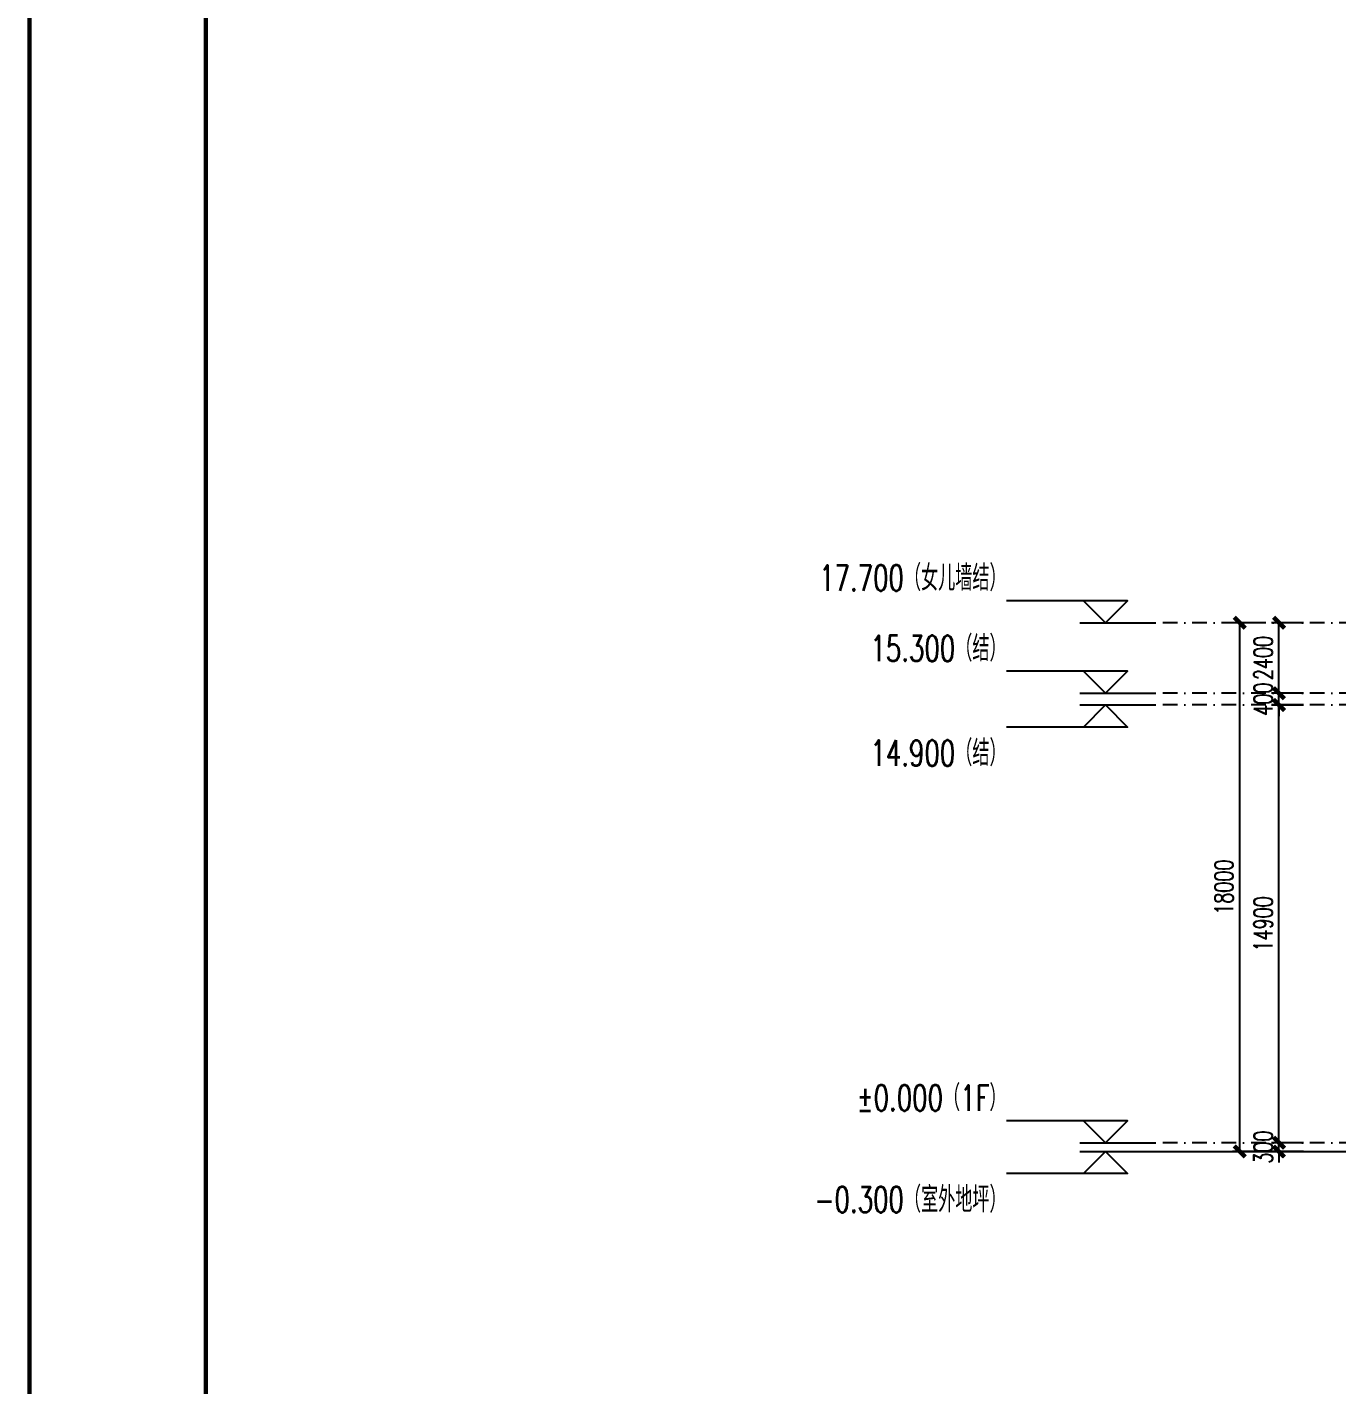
# Model space of a CAD drawing. Extents: x -2072575 to 87763, y -155913 to 742026.
# Drawn here: x -1364511 to -1319951, y 498846 to 545061 of the extents above; entities that cross this region are included whole.
import ezdxf
from ezdxf.enums import TextEntityAlignment as Align

# ---------------------------------------------------------------- set-up
doc = ezdxf.new("R2010")
doc.units = 0
doc.header["$LTSCALE"] = 1000
doc.linetypes.add('DASHDOT', pattern=[1, 0.5, -0.25, 0, -0.25])
doc.linetypes.add('DOT', pattern=[0.25, 0, -0.25])
doc.layers.get('Defpoints').update_dxf_attribs({"color": 210})
for name, color, linetype in [('0-cxFrame', 155, 'Continuous'), ('3符号', 3, 'Continuous'), ('A-云线', 50, 'Continuous'), ('AS-WALL', 40, 'Continuous'), ('DIM', 173, 'Continuous'), ('DOT', 8, 'DOT')]:
    doc.layers.add(name, color=color, linetype=linetype)
doc.layers.add('0-cxText', color=131, linetype='Continuous', lineweight=25)
doc.styles.add('cx_tuming', font='simhei.ttf')
doc.styles.add('cx_tuqian1', font='')
doc.styles.add('DHTEXT-1', font='romans.shx', dxfattribs={"width": 0.7, "bigfont": 'chinese.shx'})
doc.styles.add('卓越符号', font='ROMANS.shx', dxfattribs={"width": 0.7, "bigfont": 'CHINESE.shx'})
doc.styles.add('黑体', font='simhei.ttf', dxfattribs={"height": 12})
doc.styles.get('cx_tuqian1').set_extended_font_data('SimSun')
doc.dimstyles.new('ZN250', dxfattribs={"dimscale": 250, "dimtxt": 2.5, "dimasz": 1.5, "dimexe": 1, "dimexo": 2, "dimgap": 0.9, "dimtad": 1, "dimdec": 0, "dimdsep": 46, "dimtxsty": 'DHTEXT-1', "dimblk": 'ARCHTICK', "dimcen": 2.5, "dimclrd": 173, "dimclre": 173, "dimclrt": 7, "dimazin": 2, "dimtfac": 1, "dimtdec": 0, "dimtix": 1, "dimtmove": 2, "dimatfit": 3, "dimfxl": 0, "dimarcsym": 0})

# ---------------------------------------------------------------- blocks, each defined once
blk = doc.blocks.new('_ArchTick')
at = {"color": 0, "linetype": 'ByBlock', "const_width": 0.4}
blk.add_lwpolyline([(-0.5, -0.5), (0.5, 0.5)], dxfattribs=at)
blk = doc.blocks.new('*D102')
at = {"layer": 'Defpoints', "color": 0, "ltscale": 2500, "transparency": 16777216}
for p in [(-1355102, 605170), (-1353769, 605170), (-1353769, 587170)]:
    blk.add_point(p, dxfattribs=at)
at = {"layer": 'DIM', "color": 173, "linetype": 'ByBlock', "lineweight": -2, "ltscale": 2500, "transparency": 16777216}
for p, q in [((-1354269, 605170), (-1355352, 605170)), ((-1355102, 587170), (-1355102, 605170)), ((-1354269, 587170), (-1355352, 587170))]:
    blk.add_line(p, q, dxfattribs=at)
at = {"layer": 'DIM', "color": 173, "lineweight": -2, "ltscale": 2500, "transparency": 16777216, "xscale": 375, "yscale": 375, "zscale": 375}
for p, rotation in [((-1355102, 605170), 90), ((-1355102, 587170), 270)]:
    blk.add_blockref('_ArchTick', p, dxfattribs=dict(at, rotation=rotation))
at = {"layer": 'DIM', "color": 7, "ltscale": 2500, "transparency": 16777216, "insert": (-1355640, 596170), "char_height": 625, "attachment_point": 5, "rotation": 90, "style": 'DHTEXT-1'}
blk.add_mtext('18000', dxfattribs=at)
blk = doc.blocks.new('*D103')
at = {"layer": 'Defpoints', "color": 0, "ltscale": 2500, "transparency": 16777216}
for p in [(-1353767, 587470), (-1352434, 587470), (-1352434, 587170)]:
    blk.add_point(p, dxfattribs=at)
at = {"layer": 'DIM', "color": 173, "linetype": 'ByBlock', "lineweight": -2, "ltscale": 2500, "transparency": 16777216}
for p, q in [((-1352934, 587470), (-1354017, 587470)), ((-1353767, 587470), (-1353767, 587845)), ((-1353767, 587170), (-1353767, 587470)), ((-1352934, 587170), (-1354017, 587170)), ((-1353767, 587170), (-1353767, 586795))]:
    blk.add_line(p, q, dxfattribs=at)
at = {"layer": 'DIM', "color": 173, "lineweight": -2, "ltscale": 2500, "transparency": 16777216, "xscale": 375, "yscale": 375, "zscale": 375}
for p, rotation in [((-1353767, 587470), 270), ((-1353767, 587170), 90)]:
    blk.add_blockref('_ArchTick', p, dxfattribs=dict(at, rotation=rotation))
at = {"layer": 'DIM', "color": 7, "ltscale": 2500, "transparency": 16777216, "insert": (-1354305, 587320), "char_height": 625, "attachment_point": 5, "rotation": 90, "style": 'DHTEXT-1'}
blk.add_mtext('300', dxfattribs=at)
blk = doc.blocks.new('*D104')
at = {"layer": 'Defpoints', "color": 0, "ltscale": 2500, "transparency": 16777216}
for p in [(-1353767, 602370), (-1352434, 602370), (-1352434, 587470)]:
    blk.add_point(p, dxfattribs=at)
at = {"layer": 'DIM', "color": 173, "linetype": 'ByBlock', "lineweight": -2, "ltscale": 2500, "transparency": 16777216}
for p, q in [((-1352934, 602370), (-1354017, 602370)), ((-1353767, 587470), (-1353767, 602370)), ((-1352934, 587470), (-1354017, 587470))]:
    blk.add_line(p, q, dxfattribs=at)
at = {"layer": 'DIM', "color": 173, "lineweight": -2, "ltscale": 2500, "transparency": 16777216, "xscale": 375, "yscale": 375, "zscale": 375}
for p, rotation in [((-1353767, 602370), 90), ((-1353767, 587470), 270)]:
    blk.add_blockref('_ArchTick', p, dxfattribs=dict(at, rotation=rotation))
at = {"layer": 'DIM', "color": 7, "ltscale": 2500, "transparency": 16777216, "insert": (-1354305, 594920), "char_height": 625, "attachment_point": 5, "rotation": 90, "style": 'DHTEXT-1'}
blk.add_mtext('14900', dxfattribs=at)
blk = doc.blocks.new('*D105')
at = {"layer": 'Defpoints', "color": 0, "ltscale": 2500, "transparency": 16777216}
for p in [(-1353767, 602770), (-1352434, 602770), (-1352434, 602370)]:
    blk.add_point(p, dxfattribs=at)
at = {"layer": 'DIM', "color": 173, "linetype": 'ByBlock', "lineweight": -2, "ltscale": 2500, "transparency": 16777216}
for p, q in [((-1353767, 602770), (-1353767, 603145)), ((-1352934, 602770), (-1354017, 602770)), ((-1353767, 602370), (-1353767, 602770)), ((-1352934, 602370), (-1354017, 602370)), ((-1353767, 602370), (-1353767, 601995))]:
    blk.add_line(p, q, dxfattribs=at)
at = {"layer": 'DIM', "color": 173, "lineweight": -2, "ltscale": 2500, "transparency": 16777216, "xscale": 375, "yscale": 375, "zscale": 375}
for p, rotation in [((-1353767, 602770), 270), ((-1353767, 602370), 90)]:
    blk.add_blockref('_ArchTick', p, dxfattribs=dict(at, rotation=rotation))
at = {"layer": 'DIM', "color": 7, "ltscale": 2500, "transparency": 16777216, "insert": (-1354305, 602570), "char_height": 625, "attachment_point": 5, "rotation": 90, "style": 'DHTEXT-1'}
blk.add_mtext('400', dxfattribs=at)
blk = doc.blocks.new('*D106')
at = {"layer": 'Defpoints', "color": 0, "ltscale": 2500, "transparency": 16777216}
for p in [(-1353767, 605170), (-1352434, 605170), (-1352434, 602770)]:
    blk.add_point(p, dxfattribs=at)
at = {"layer": 'DIM', "color": 173, "linetype": 'ByBlock', "lineweight": -2, "ltscale": 2500, "transparency": 16777216}
for p, q in [((-1352934, 605170), (-1354017, 605170)), ((-1353767, 602770), (-1353767, 605170)), ((-1352934, 602770), (-1354017, 602770))]:
    blk.add_line(p, q, dxfattribs=at)
at = {"layer": 'DIM', "color": 173, "lineweight": -2, "ltscale": 2500, "transparency": 16777216, "xscale": 375, "yscale": 375, "zscale": 375}
for p, rotation in [((-1353767, 605170), 90), ((-1353767, 602770), 270)]:
    blk.add_blockref('_ArchTick', p, dxfattribs=dict(at, rotation=rotation))
at = {"layer": 'DIM', "color": 7, "ltscale": 2500, "transparency": 16777216, "insert": (-1354305, 603970), "char_height": 625, "attachment_point": 5, "rotation": 90, "style": 'DHTEXT-1'}
blk.add_mtext('2400', dxfattribs=at)
blk = doc.blocks.new('*U226')
at = {"ltscale": 10}
blk.add_line((3.48, 0), (-6.85, 0), dxfattribs=at)
blk.add_lwpolyline([(3, 3), (0, 0), (-3, 3), (13.45, 3)])
at = {"color": 0, "style": '卓越符号', "width": 0.7, "flags": 8}
blk.add_attdef('±0.000', text='', height=3.5, dxfattribs=at).set_placement((13.45, 4.35), align=Align.RIGHT)
blk = doc.blocks.new('*U227')
at = {"ltscale": 10}
blk.add_line((3.48, 0), (-6.85, 0), dxfattribs=at)
blk.add_lwpolyline([(3, -3), (0, 0), (-3, -3), (13.45, -3)])
at = {"color": 0, "style": '卓越符号', "width": 0.7, "flags": 8}
blk.add_attdef('±0.000', text='', height=3.5, dxfattribs=at).set_placement((13.45, -7.85), align=Align.RIGHT)
blk = doc.blocks.new('TK22.A1 L(Dragon)')
at = {"layer": '0-cxFrame', "color": 7, "const_width": 0.5}
blk.add_lwpolyline([(0, 0), (-841, 0), (-841, 594), (0, 594)], close=True, dxfattribs=at)
at = {"layer": '0-cxFrame', "const_width": 0.5}
blk.add_lwpolyline([(-80, 10), (-821, 10), (-821, 584), (-80, 584)], close=True, dxfattribs=at)
at = {"style": '黑体', "flags": 4}
blk.add_attdef('图幅', text='', height=3.3, dxfattribs=at).set_placement((-40, 3), align=Align.RIGHT)
at = {"layer": '0-cxText', "flags": 4}
for tag, height, style, p in [('建设单位', 3.5, 'cx_tuming', (-45, 240)), ('项目名称', 3.5, 'cx_tuming', (-45, 210)), ('子项名称', 3.5, 'cx_tuming', (-45, 180)), ('工程编号', 3.3, 'cx_tuqian1', (-35, 165)), ('图名1', 3.5, 'cx_tuming', (-45, 87)), ('图名2', 3.5, 'cx_tuming', (-45, 79)), ('图名3', 3.5, 'cx_tuming', (-45, 71)), ('出图日期', 3.3, 'cx_tuqian1', (-39, 60)), ('专业', 3.3, 'cx_tuqian1', (-55, 52)), ('图号', 3.3, 'cx_tuqian1', (-55, 44)), ('版次', 3.3, 'cx_tuqian1', (-20, 44))]:
    blk.add_attdef(tag, text='', height=height, dxfattribs=dict(at, style=style)).set_placement(p, align=Align.MIDDLE)
at = {"layer": 'Defpoints', "color": 6, "flags": 4}
for tag, height, style, p in [('tufu', 3.3, '黑体', (-12, 12)), ('dwfname', 4, 'cx_tuqian1', (-80, 3))]:
    blk.add_attdef(tag, text='', height=height, dxfattribs=dict(at, style=style)).set_placement(p, align=Align.RIGHT)
blk = doc.blocks.new('*D1768')
at = {"layer": 'Defpoints', "color": 0, "ltscale": 2500, "transparency": 16777216}
for p in [(-5000, 17700), (-3667, 17700), (-3667, -300)]:
    blk.add_point(p, dxfattribs=at)
at = {"layer": 'DIM', "color": 173, "linetype": 'ByBlock', "lineweight": -2, "ltscale": 2500, "transparency": 16777216}
for p, q in [((-4167, 17700), (-5250, 17700)), ((-5000, -300), (-5000, 17700)), ((-4167, -300), (-5250, -300))]:
    blk.add_line(p, q, dxfattribs=at)
at = {"layer": 'DIM', "color": 173, "lineweight": -2, "ltscale": 2500, "transparency": 16777216, "xscale": 375, "yscale": 375, "zscale": 375}
for p, rotation in [((-5000, 17700), 90), ((-5000, -300), 270)]:
    blk.add_blockref('_ArchTick', p, dxfattribs=dict(at, rotation=rotation))
at = {"layer": 'DIM', "color": 7, "ltscale": 2500, "transparency": 16777216, "insert": (-5538, 8700), "char_height": 625, "attachment_point": 5, "rotation": 90, "style": 'DHTEXT-1'}
blk.add_mtext('18000', dxfattribs=at)
blk = doc.blocks.new('*D1769')
at = {"layer": 'Defpoints', "color": 0, "ltscale": 2500, "transparency": 16777216}
for p in [(-3665, 0), (-2332, 0), (-2332, -300)]:
    blk.add_point(p, dxfattribs=at)
at = {"layer": 'DIM', "color": 173, "linetype": 'ByBlock', "lineweight": -2, "ltscale": 2500, "transparency": 16777216}
for p, q in [((-2832, 0), (-3915, 0)), ((-3665, 0), (-3665, 375)), ((-3665, -300), (-3665, 0)), ((-2832, -300), (-3915, -300)), ((-3665, -300), (-3665, -675))]:
    blk.add_line(p, q, dxfattribs=at)
at = {"layer": 'DIM', "color": 173, "lineweight": -2, "ltscale": 2500, "transparency": 16777216, "xscale": 375, "yscale": 375, "zscale": 375}
for p, rotation in [((-3665, 0), 270), ((-3665, -300), 90)]:
    blk.add_blockref('_ArchTick', p, dxfattribs=dict(at, rotation=rotation))
at = {"layer": 'DIM', "color": 7, "ltscale": 2500, "transparency": 16777216, "insert": (-4203, -150), "char_height": 625, "attachment_point": 5, "rotation": 90, "style": 'DHTEXT-1'}
blk.add_mtext('300', dxfattribs=at)
blk = doc.blocks.new('*D1770')
at = {"layer": 'Defpoints', "color": 0, "ltscale": 2500, "transparency": 16777216}
for p in [(-3665, 14900), (-2332, 14900), (-2332, 0)]:
    blk.add_point(p, dxfattribs=at)
at = {"layer": 'DIM', "color": 173, "linetype": 'ByBlock', "lineweight": -2, "ltscale": 2500, "transparency": 16777216}
for p, q in [((-2832, 14900), (-3915, 14900)), ((-3665, 0), (-3665, 14900)), ((-2832, 0), (-3915, 0))]:
    blk.add_line(p, q, dxfattribs=at)
at = {"layer": 'DIM', "color": 173, "lineweight": -2, "ltscale": 2500, "transparency": 16777216, "xscale": 375, "yscale": 375, "zscale": 375}
for p, rotation in [((-3665, 14900), 90), ((-3665, 0), 270)]:
    blk.add_blockref('_ArchTick', p, dxfattribs=dict(at, rotation=rotation))
at = {"layer": 'DIM', "color": 7, "ltscale": 2500, "transparency": 16777216, "insert": (-4203, 7450), "char_height": 625, "attachment_point": 5, "rotation": 90, "style": 'DHTEXT-1'}
blk.add_mtext('14900', dxfattribs=at)
blk = doc.blocks.new('*D1771')
at = {"layer": 'Defpoints', "color": 0, "ltscale": 2500, "transparency": 16777216}
for p in [(-3665, 15300), (-2332, 15300), (-2332, 14900)]:
    blk.add_point(p, dxfattribs=at)
at = {"layer": 'DIM', "color": 173, "linetype": 'ByBlock', "lineweight": -2, "ltscale": 2500, "transparency": 16777216}
for p, q in [((-2832, 15300), (-3915, 15300)), ((-3665, 15300), (-3665, 15675)), ((-3665, 14900), (-3665, 15300)), ((-2832, 14900), (-3915, 14900)), ((-3665, 14900), (-3665, 14525))]:
    blk.add_line(p, q, dxfattribs=at)
at = {"layer": 'DIM', "color": 173, "lineweight": -2, "ltscale": 2500, "transparency": 16777216, "xscale": 375, "yscale": 375, "zscale": 375}
for p, rotation in [((-3665, 15300), 270), ((-3665, 14900), 90)]:
    blk.add_blockref('_ArchTick', p, dxfattribs=dict(at, rotation=rotation))
at = {"layer": 'DIM', "color": 7, "ltscale": 2500, "transparency": 16777216, "insert": (-4203, 15100), "char_height": 625, "attachment_point": 5, "rotation": 90, "style": 'DHTEXT-1'}
blk.add_mtext('400', dxfattribs=at)
blk = doc.blocks.new('*D1772')
at = {"layer": 'Defpoints', "color": 0, "ltscale": 2500, "transparency": 16777216}
for p in [(-3665, 17700), (-2332, 17700), (-2332, 15300)]:
    blk.add_point(p, dxfattribs=at)
at = {"layer": 'DIM', "color": 173, "linetype": 'ByBlock', "lineweight": -2, "ltscale": 2500, "transparency": 16777216}
for p, q in [((-2832, 17700), (-3915, 17700)), ((-3665, 15300), (-3665, 17700)), ((-2832, 15300), (-3915, 15300))]:
    blk.add_line(p, q, dxfattribs=at)
at = {"layer": 'DIM', "color": 173, "lineweight": -2, "ltscale": 2500, "transparency": 16777216, "xscale": 375, "yscale": 375, "zscale": 375}
for p, rotation in [((-3665, 17700), 90), ((-3665, 15300), 270)]:
    blk.add_blockref('_ArchTick', p, dxfattribs=dict(at, rotation=rotation))
at = {"layer": 'DIM', "color": 7, "ltscale": 2500, "transparency": 16777216, "insert": (-4203, 16500), "char_height": 625, "attachment_point": 5, "rotation": 90, "style": 'DHTEXT-1'}
blk.add_mtext('2400', dxfattribs=at)
blk = doc.blocks.new('20250821133133')
at = {"layer": 'DOT', "linetype": 'DASHDOT'}
for p, q in [((163899.6, 17700), (-7859.1, 17700)), ((163899.6, 15300), (-7859.1, 15300)), ((163899.6, 14900), (-7859.1, 14900)), ((163899.6, 0), (-7859.1, 0))]:
    blk.add_line(p, q, dxfattribs=at)
at = {"layer": '3符号', "color": 7}
ref = blk.add_blockref('*U226', (-9571.5, 17700), dxfattribs=dict(at, xscale=-250, yscale=250, zscale=250))
ref.add_attrib('±0.000', '17.700（女儿墙结）', dxfattribs={"layer": '0', "color": 0, "height": 875, "style": '卓越符号', "width": 0.7}).set_placement((-12934, 18787.5), align=Align.RIGHT)
ref = blk.add_blockref('*U226', (-9571.5, 15300), dxfattribs=dict(at, xscale=-250, yscale=250, zscale=250))
ref.add_attrib('±0.000', '15.300（结）', dxfattribs={"layer": '0', "color": 0, "height": 875, "style": '卓越符号', "width": 0.7}).set_placement((-12934, 16387.5), align=Align.RIGHT)
ref = blk.add_blockref('*U227', (-9571.5, 14900), dxfattribs=dict(at, xscale=-250, yscale=250, zscale=250))
ref.add_attrib('±0.000', '14.900（结）', dxfattribs={"layer": '0', "color": 0, "height": 875, "style": '卓越符号', "width": 0.7}).set_placement((-12934, 12827), align=Align.RIGHT)
ref = blk.add_blockref('*U226', (-9571.5, 0), dxfattribs=dict(at, xscale=-250, yscale=250, zscale=250))
ref.add_attrib('±0.000', '±0.000（1F）', dxfattribs={"layer": '0', "color": 0, "height": 875, "style": '卓越符号', "width": 0.7}).set_placement((-12934, 1087.5), align=Align.RIGHT)
ref = blk.add_blockref('*U227', (-9571.5, -300), dxfattribs=dict(at, xscale=-250, yscale=250, zscale=250))
ref.add_attrib('±0.000', '-0.300（室外地坪）', dxfattribs={"layer": '0', "color": 0, "height": 875, "style": '卓越符号', "width": 0.7}).set_placement((-12934, -2373), align=Align.RIGHT)
at = {"layer": 'DIM', "ltscale": 2500}
for p1, p2, picture, middle in [((-3666.9, -300), (-3666.9, 17700), '*D102', (-5537.7, 8700)), ((-2331.9, 15300), (-2331.9, 17700), '*D106', (-4202.7, 16500)), ((-2331.9, 14900), (-2331.9, 15300), '*D105', (-4202.7, 15100)), ((-2331.9, 0), (-2331.9, 14900), '*D104', (-4202.7, 7450)), ((-2331.9, -300), (-2331.9, 0), '*D103', (-4202.7, -150))]:
    dim = blk.add_aligned_dim(p1=p1, p2=p2, distance=1333.3, dimstyle='ZN250', dxfattribs=at)
    dim.commit()
    dim.dimension.update_dxf_attribs({"geometry": picture, "text_midpoint": middle, "insert": (1350101.9, -587470.4)})
blk = doc.blocks.new('20250821140118')
at = {"layer": 'DOT', "linetype": 'DASHDOT'}
for p, q in [((163899.6, 17700), (-7859.1, 17700)), ((163899.6, 15300), (-7859.1, 15300)), ((163899.6, 14900), (-7859.1, 14900)), ((163899.6, 0), (-7859.1, 0))]:
    blk.add_line(p, q, dxfattribs=at)
at = {"layer": '3符号', "color": 7}
ref = blk.add_blockref('*U226', (-9571.5, 17700), dxfattribs=dict(at, xscale=-250, yscale=250, zscale=250))
ref.add_attrib('±0.000', '17.700（女儿墙结）', dxfattribs={"layer": '0', "color": 0, "height": 875, "style": '卓越符号', "width": 0.7}).set_placement((-12934, 18787.5), align=Align.RIGHT)
ref = blk.add_blockref('*U226', (-9571.5, 15300), dxfattribs=dict(at, xscale=-250, yscale=250, zscale=250))
ref.add_attrib('±0.000', '15.300（结）', dxfattribs={"layer": '0', "color": 0, "height": 875, "style": '卓越符号', "width": 0.7}).set_placement((-12934, 16387.5), align=Align.RIGHT)
ref = blk.add_blockref('*U227', (-9571.5, 14900), dxfattribs=dict(at, xscale=-250, yscale=250, zscale=250))
ref.add_attrib('±0.000', '14.900（结）', dxfattribs={"layer": '0', "color": 0, "height": 875, "style": '卓越符号', "width": 0.7}).set_placement((-12934, 12827), align=Align.RIGHT)
ref = blk.add_blockref('*U226', (-9571.5, 0), dxfattribs=dict(at, xscale=-250, yscale=250, zscale=250))
ref.add_attrib('±0.000', '±0.000（1F）', dxfattribs={"layer": '0', "color": 0, "height": 875, "style": '卓越符号', "width": 0.7}).set_placement((-12934, 1087.5), align=Align.RIGHT)
ref = blk.add_blockref('*U227', (-9571.5, -300), dxfattribs=dict(at, xscale=-250, yscale=250, zscale=250))
ref.add_attrib('±0.000', '-0.300（室外地坪）', dxfattribs={"layer": '0', "color": 0, "height": 875, "style": '卓越符号', "width": 0.7}).set_placement((-12934, -2373), align=Align.RIGHT)
at = {"layer": 'DIM', "ltscale": 2500}
for p1, p2, picture, middle in [((-3666.9, -300), (-3666.9, 17700), '*D1768', (-5537.7, 8700)), ((-2331.9, 15300), (-2331.9, 17700), '*D1772', (-4202.7, 16500)), ((-2331.9, 14900), (-2331.9, 15300), '*D1771', (-4202.7, 15100)), ((-2331.9, 0), (-2331.9, 14900), '*D1770', (-4202.7, 7450)), ((-2331.9, -300), (-2331.9, 0), '*D1769', (-4202.7, -150))]:
    dim = blk.add_aligned_dim(p1=p1, p2=p2, distance=1333.3, dimstyle='ZN250', dxfattribs=at)
    dim.commit()
    dim.dimension.update_dxf_attribs({"geometry": picture, "text_midpoint": middle})

msp = doc.modelspace()

# ---------------------------------------------------------------- linework, layer by layer
at = {"layer": 'AS-WALL'}
msp.add_line((-1326112.7, 506787.5), (-1154087.7, 506787.5), dxfattribs=at)

# ---------------------------------------------------------------- block references
at = {"layer": '0-cxFrame', "xscale": 300, "yscale": 300, "zscale": 300}
msp.add_blockref('TK22.A1 L(Dragon)', (-1112136.4, 455961.2), dxfattribs=at)
at = {"layer": 'A-云线', "ltscale": 10}
for name in ['20250821133133', '20250821140118']:
    msp.add_blockref(name, (-1318253.5, 507087.5), dxfattribs=at)

doc.saveas('drawing.dxf')
